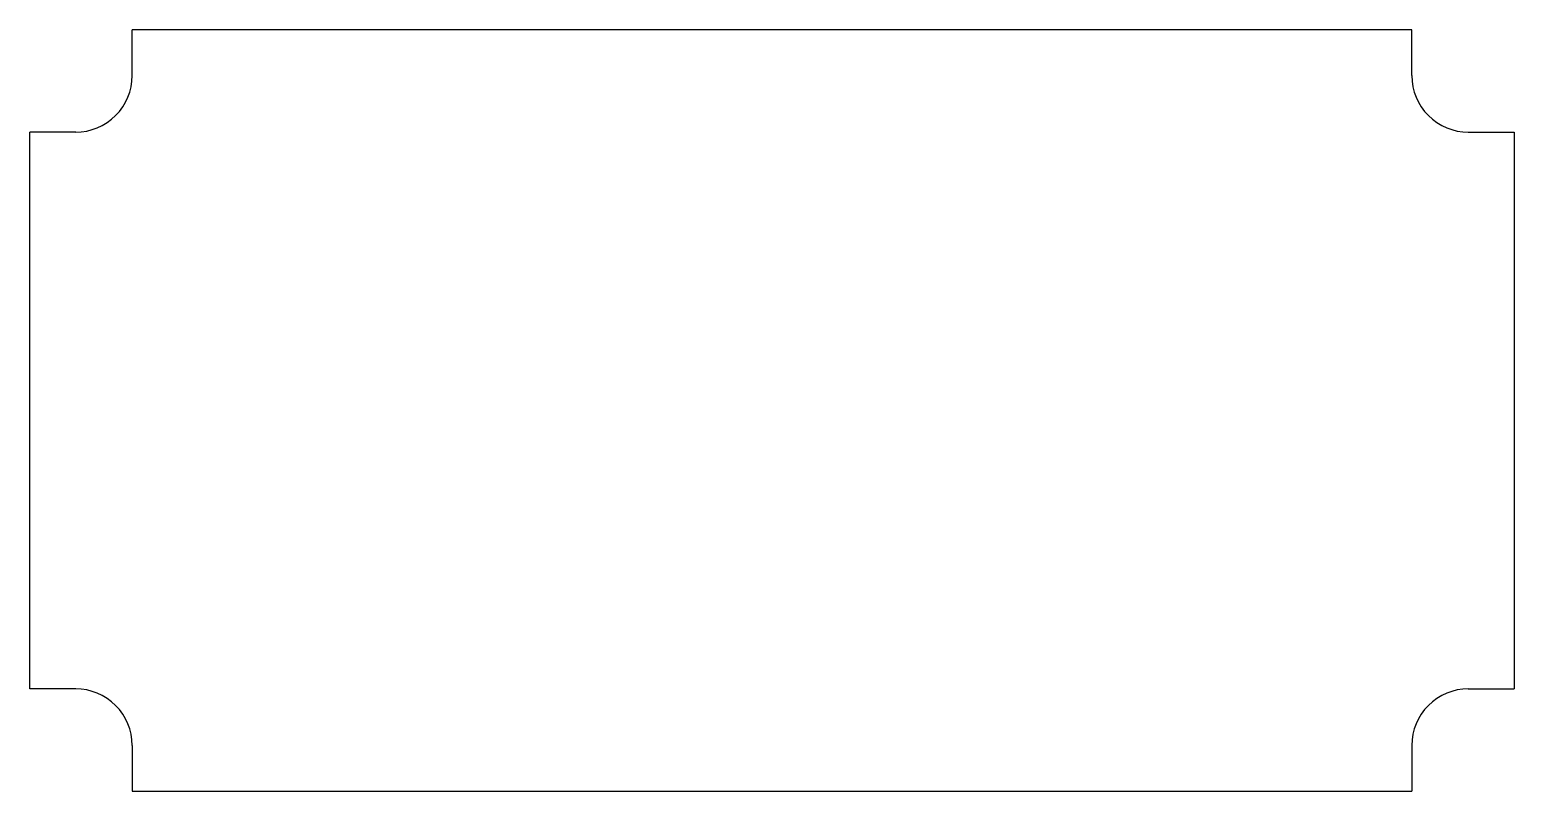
# Model space of a CAD drawing. Extents: x 154 to 266, y 120 to 178.
import ezdxf

# ---------------------------------------------------------------- set-up
doc = ezdxf.new("R2010")
doc.units = 0
doc.layers.get('0').update_dxf_attribs({"linetype": 'CONTINUOUS'})

msp = doc.modelspace()

# ---------------------------------------------------------------- linework, layer by layer
at = {"color": 7, "ltscale": 0.0875}
for p, q in [((161.300003, 174), (161.300003, 177.5)), ((258.700012, 174), (258.700012, 177.5)), ((157, 169.699997), (153.5, 169.699997)), ((263, 169.699997), (266.5, 169.699997)), ((157, 127.300003), (153.5, 127.300003)), ((263, 127.300003), (266.5, 127.300003)), ((161.300003, 123), (161.300003, 119.5)), ((258.700012, 123), (258.700012, 119.5))]:
    msp.add_line(p, q, dxfattribs=at)
at = {"color": 7}
for p, q in [((258.700012, 177.5), (161.300003, 177.5)), ((153.5, 127.300003), (153.5, 169.699997)), ((266.5, 169.699997), (266.5, 127.300003)), ((161.300003, 119.5), (258.700012, 119.5))]:
    msp.add_line(p, q, dxfattribs=at)
for centre, start, end in [((157, 174), 269.999997, 360), ((263, 174), 179.999995, 269.999997), ((157, 123), 0, 90.000003), ((263, 123), 90.000003, 180.000005)]:
    msp.add_arc(centre, 4.3, start, end, dxfattribs=at)

doc.saveas('drawing.dxf')
